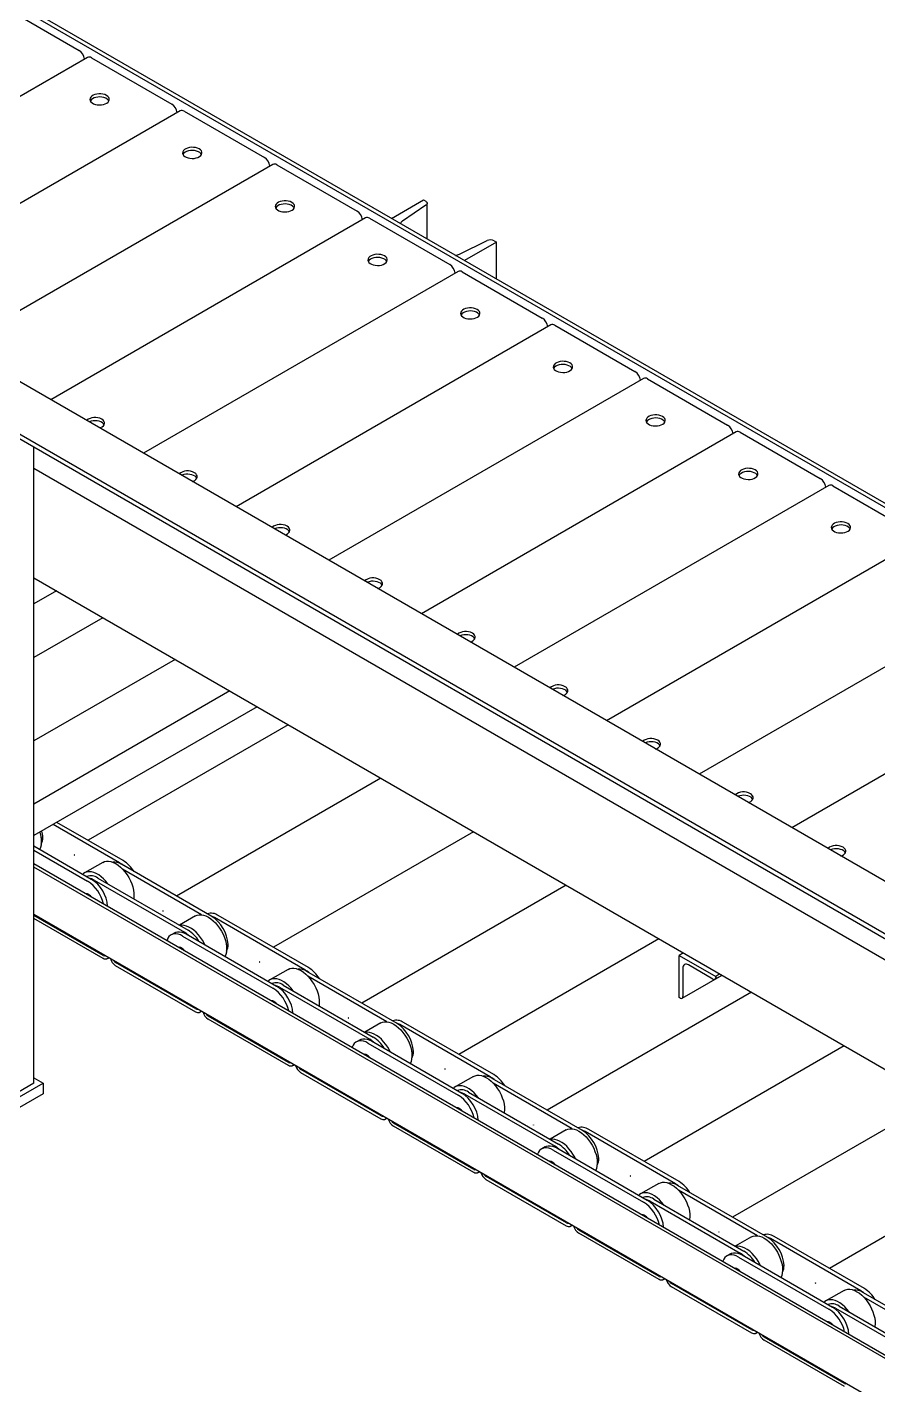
# Model space of a CAD drawing. Header units: millimetres. Extents: x 0 to 11880, y 0 to 8400.
# Drawn here: x 2758 to 3417, y 1337 to 2390 of the extents above; entities that cross this region are included whole.
import ezdxf

# ---------------------------------------------------------------- set-up
doc = ezdxf.new("R2010")
doc.units = ezdxf.units.MM
doc.header["$LTSCALE"] = 20

msp = doc.modelspace()

# ---------------------------------------------------------------- linework, layer by layer
at = {"color": 7, "linetype": 'Continuous', "lineweight": 25}
for p, q in [((5183.28, 1001), (1955.33, 2864.45)), ((5186.11, 1002.63), (1958.16, 2866.08)), ((4881.34, 885.49), (1653.4, 2748.94)), ((4845.99, 865.08), (1618.04, 2728.53)), ((1618.67, 2724.71), (4846.61, 861.25)), ((2735.56, 2407.5), (2797.78, 2371.58)), ((2804.4, 2366.32), (2560.29, 2225.4)), ((2807.4, 2366.03), (2869.63, 2330.1)), ((2876.24, 2324.85), (2632.13, 2183.93)), ((2879.24, 2324.55), (2941.47, 2288.63)), ((2948.08, 2283.38), (2703.98, 2142.45)), ((2951.08, 2283.08), (3013.31, 2247.16)), ((3040.04, 2241.53), (3064.78, 2255.81)), ((3064.78, 2255.81), (3066.56, 2254.79)), ((3067.73, 2225.54), (3067.73, 2253.16)), ((3019.93, 2241.9), (2775.82, 2100.98)), ((3022.93, 2241.6), (3085.15, 2205.68)), ((3066.77, 2251.66), (3048.59, 2239.34)), ((3092.81, 2213.81), (3114.16, 2224.31)), ((3121.35, 2223.16), (3096.61, 2208.87)), ((3119.58, 2224.18), (3121.35, 2223.16)), ((3121.35, 2194.59), (3121.35, 2223.16)), ((3091.77, 2200.43), (2847.66, 2059.51)), ((3094.77, 2200.13), (3156.99, 2164.21)), ((3163.61, 2158.95), (2919.5, 2018.03)), ((3166.61, 2158.66), (3228.84, 2122.74)), ((3235.45, 2117.48), (2991.34, 1976.56)), ((3238.45, 2117.18), (3300.68, 2081.26)), ((3307.29, 2076.01), (3063.19, 1935.09)), ((3310.29, 2075.71), (3372.52, 2039.79)), ((2762.85, 1571.18), (2762.85, 2064.18)), ((2762.85, 2047.85), (3731.59, 1488.61)), ((3379.14, 2034.53), (3135.03, 1893.61)), ((3382.14, 2034.24), (3444.36, 1998.32)), ((3450.98, 1993.06), (3206.87, 1852.14)), ((2762.85, 1962.87), (3731.59, 1403.63)), ((2780.31, 1952.79), (2762.85, 1942.71)), ((3522.82, 1951.59), (3278.71, 1810.67)), ((2816.34, 1931.99), (2762.85, 1901.11)), ((3594.66, 1910.11), (3350.55, 1769.19)), ((2872.26, 1899.71), (2762.85, 1836.55)), ((2914.68, 1875.22), (2762.85, 1787.57)), ((2935.9, 1862.97), (2762.85, 1763.07)), ((2960.02, 1849.04), (2804.8, 1759.43)), ((3031.86, 1807.57), (2873.46, 1716.12)), ((2829.18, 1742.09), (2777.85, 1771.73)), ((2832.01, 1743.73), (2780.67, 1773.36)), ((2768.34, 1760.94), (2769.71, 1761.73)), ((3103.71, 1766.09), (2948.48, 1676.49)), ((2762.85, 1755.07), (2807.25, 1729.44)), ((2762.85, 1751.81), (2804.42, 1727.81)), ((3731.59, 1181.92), (2762.85, 1741.16)), ((3731.59, 1179.51), (2762.85, 1738.75)), ((2816.21, 1742.35), (2802.07, 1734.18)), ((2900.67, 1700.41), (2830.66, 1740.83)), ((2892.68, 1701.76), (2831.58, 1737.03)), ((2809.45, 1728.58), (2879.45, 1688.17)), ((2812.28, 1730.21), (2882.28, 1689.8)), ((2804.36, 1717.9), (2803.75, 1717.55)), ((3175.55, 1724.62), (3017.14, 1633.17)), ((3731.59, 1142.77), (2762.85, 1702.01)), ((2816.45, 1670.24), (2762.85, 1701.18)), ((2816.45, 1667.79), (2762.85, 1698.73)), ((2888.05, 1700.87), (2875.58, 1693.67)), ((2972.86, 1659.15), (2902.86, 1699.56)), ((2975.69, 1660.78), (2905.69, 1701.19)), ((2871.94, 1687.79), (2869.12, 1686.16)), ((2878.11, 1685.27), (2948.11, 1644.86)), ((2880.94, 1686.9), (2950.94, 1646.49)), ((2876.2, 1676.43), (2875.6, 1676.08)), ((2912.02, 1677.99), (2913.39, 1678.78)), ((3247.39, 1683.15), (3092.17, 1593.54)), ((2819.45, 1667.49), (2821.05, 1668.41)), ((2888.29, 1628.76), (2826.06, 1664.69)), ((3266.44, 1672.15), (3263.13, 1670.24)), ((3263.13, 1670.24), (3291.41, 1653.91)), ((3263.13, 1637.57), (3263.13, 1670.24)), ((3289.29, 1651.87), (3270.2, 1662.89)), ((2888.29, 1626.32), (2826.06, 1662.24)), ((2959.89, 1659.4), (2945.75, 1651.24)), ((3044.35, 1617.47), (2974.35, 1657.88)), ((3036.36, 1618.81), (2975.27, 1654.08)), ((3265.34, 1637.02), (3296.32, 1654.9)), ((3265.96, 1660.44), (3265.96, 1638.39)), ((3290.79, 1651.72), (3296.31, 1654.91)), ((3294.73, 1655.82), (3291.41, 1653.91)), ((3291.41, 1653.91), (3291.41, 1653.09)), ((2953.14, 1645.63), (3023.13, 1605.22)), ((2955.97, 1647.26), (3025.96, 1606.86)), ((2948.04, 1634.95), (2947.44, 1634.6)), ((3319.23, 1641.67), (3160.83, 1550.23)), ((3263.84, 1637.17), (3263.13, 1637.57)), ((2891.29, 1626.02), (2892.89, 1626.94)), ((2960.13, 1587.29), (2897.91, 1623.21)), ((2960.13, 1584.84), (2897.91, 1620.76)), ((3031.73, 1617.93), (3019.26, 1610.73)), ((3116.55, 1576.2), (3046.54, 1616.61)), ((3119.37, 1577.83), (3049.37, 1618.24)), ((3015.63, 1604.84), (3012.8, 1603.21)), ((3021.8, 1602.32), (3091.79, 1561.91)), ((3024.63, 1603.95), (3094.62, 1563.55)), ((3391.07, 1600.2), (3235.85, 1510.59)), ((3019.89, 1593.48), (3019.28, 1593.13)), ((3055.71, 1595.05), (3057.07, 1595.83)), ((2963.13, 1584.54), (2964.73, 1585.47)), ((3031.97, 1545.82), (2969.75, 1581.74)), ((3031.97, 1543.37), (2969.75, 1579.29)), ((2727.49, 1546.69), (2769.92, 1571.18)), ((2762.85, 1571.18), (2731.03, 1552.81)), ((2762.85, 1575.27), (2769.92, 1571.18)), ((2769.92, 1571.18), (2769.92, 1563.02)), ((3103.58, 1576.45), (3089.43, 1568.29)), ((3188.03, 1534.52), (3118.03, 1574.93)), ((3180.04, 1535.87), (3118.95, 1571.14)), ((2769.92, 1563.02), (2727.49, 1538.53)), ((3096.82, 1562.68), (3166.82, 1522.28)), ((3099.65, 1564.32), (3169.64, 1523.91)), ((3462.92, 1558.73), (3304.51, 1467.28)), ((3091.73, 1552.01), (3091.12, 1551.66)), ((3034.97, 1543.07), (3036.57, 1543.99)), ((3103.82, 1504.34), (3041.59, 1540.27)), ((3103.82, 1501.89), (3041.59, 1537.82)), ((3175.42, 1534.98), (3162.94, 1527.78)), ((3260.23, 1493.25), (3190.23, 1533.66)), ((3263.06, 1494.88), (3193.05, 1535.3)), ((3159.31, 1521.9), (3156.48, 1520.26)), ((3165.48, 1519.37), (3235.48, 1478.97)), ((3168.31, 1521.01), (3238.3, 1480.6)), ((3534.76, 1517.25), (3379.53, 1427.64)), ((3163.57, 1510.53), (3162.96, 1510.18)), ((3199.39, 1512.1), (3200.76, 1512.89)), ((3106.82, 1501.6), (3108.41, 1502.52)), ((3175.66, 1462.87), (3113.43, 1498.79)), ((3175.66, 1460.42), (3113.43, 1496.34)), ((3247.26, 1493.51), (3233.12, 1485.34)), ((3331.72, 1451.57), (3261.71, 1491.99)), ((3323.73, 1452.92), (3262.63, 1488.19)), ((3240.51, 1479.74), (3310.5, 1439.33)), ((3243.34, 1481.37), (3313.33, 1440.96)), ((3235.41, 1469.06), (3234.81, 1468.71)), ((3178.66, 1460.12), (3180.26, 1461.05)), ((3247.5, 1421.4), (3185.27, 1457.32)), ((3247.5, 1418.95), (3185.27, 1454.87)), ((3406.74, 1411.94), (3336.74, 1452.35)), ((3319.1, 1452.03), (3306.63, 1444.83)), ((3403.91, 1410.3), (3333.91, 1450.72)), ((3303, 1438.95), (3300.17, 1437.32)), ((3309.17, 1436.43), (3379.16, 1396.02)), ((3312, 1438.06), (3381.99, 1397.65)), ((3307.25, 1427.58), (3306.65, 1427.23)), ((3343.08, 1429.15), (3344.44, 1429.94)), ((3250.5, 1418.65), (3252.1, 1419.57)), ((3319.34, 1379.92), (3257.12, 1415.85)), ((3319.34, 1377.47), (3257.12, 1413.4)), ((3390.95, 1410.56), (3376.8, 1402.4)), ((3475.4, 1368.63), (3405.4, 1409.04)), ((3467.41, 1369.97), (3406.32, 1405.24)), ((3384.19, 1396.79), (3454.18, 1356.38)), ((3387.02, 1398.42), (3457.01, 1358.02)), ((3379.1, 1386.11), (3378.49, 1385.76)), ((3322.34, 1377.18), (3323.94, 1378.1)), ((3391.18, 1338.45), (3328.96, 1374.37)), ((3391.18, 1336), (3328.96, 1371.92))]:
    msp.add_line(p, q, dxfattribs=at)
at = {"color": 7, "linetype": 'Continuous', "lineweight": 25, "flags": 128}
for points in [[(2819.07, 2336.84), (2817.8, 2337.43), (2816.35, 2337.84), (2814.78, 2338.07), (2813.16, 2338.09), (2811.56, 2337.92), (2810.07, 2337.55), (2808.76, 2337), (2807.67, 2336.3), (2806.87, 2335.49), (2806.4, 2334.59), (2806.27, 2333.66), (2806.49, 2332.73), (2807.04, 2331.85), (2807.92, 2331.06), (2809.06, 2330.4), (2810.43, 2329.9), (2811.95, 2329.58), (2813.56, 2329.45), (2815.18, 2329.53), (2816.73, 2329.8), (2818.14, 2330.26), (2819.35, 2330.89), (2820.29, 2331.65), (2820.93, 2332.51), (2821.24, 2333.43), (2821.2, 2334.36), (2820.8, 2335.27), (2820.08, 2336.11), (2819.07, 2336.84)], [(2820.96, 2332.55), (2820.48, 2333.25), (2819.61, 2334.04), (2818.46, 2334.7), (2817.1, 2335.21), (2815.57, 2335.53), (2813.97, 2335.66), (2812.35, 2335.58), (2810.8, 2335.3), (2809.39, 2334.84), (2808.18, 2334.22), (2807.24, 2333.46), (2806.59, 2332.6), (2806.57, 2332.55)], [(2890.91, 2295.37), (2889.65, 2295.95), (2888.19, 2296.37), (2886.62, 2296.59), (2885, 2296.62), (2883.4, 2296.44), (2881.91, 2296.07), (2880.6, 2295.53), (2879.51, 2294.83), (2878.72, 2294.01), (2878.24, 2293.12), (2878.11, 2292.19), (2878.33, 2291.26), (2878.89, 2290.38), (2879.76, 2289.59), (2880.91, 2288.93), (2882.27, 2288.42), (2883.8, 2288.1), (2885.4, 2287.98), (2887.02, 2288.05), (2888.57, 2288.33), (2889.98, 2288.79), (2891.19, 2289.41), (2892.13, 2290.17), (2892.78, 2291.03), (2893.08, 2291.95), (2893.04, 2292.89), (2892.65, 2293.8), (2891.93, 2294.64), (2890.91, 2295.37)], [(2892.8, 2291.08), (2892.32, 2291.78), (2891.45, 2292.57), (2890.3, 2293.23), (2888.94, 2293.73), (2887.42, 2294.06), (2885.81, 2294.18), (2884.19, 2294.11), (2882.64, 2293.83), (2881.23, 2293.37), (2880.02, 2292.75), (2879.08, 2291.98), (2878.44, 2291.12), (2878.41, 2291.08)], [(2962.75, 2253.89), (2961.49, 2254.48), (2960.03, 2254.89), (2958.46, 2255.12), (2956.84, 2255.15), (2955.25, 2254.97), (2953.76, 2254.6), (2952.44, 2254.05), (2951.36, 2253.36), (2950.56, 2252.54), (2950.08, 2251.65), (2949.95, 2250.71), (2950.17, 2249.79), (2950.73, 2248.91), (2951.6, 2248.12), (2952.75, 2247.46), (2954.12, 2246.95), (2955.64, 2246.63), (2957.24, 2246.5), (2958.86, 2246.58), (2960.41, 2246.85), (2961.82, 2247.31), (2963.03, 2247.94), (2963.98, 2248.7), (2964.62, 2249.56), (2964.92, 2250.48), (2964.88, 2251.41), (2964.49, 2252.32), (2963.77, 2253.16), (2962.75, 2253.89)], [(2964.64, 2249.61), (2964.17, 2250.3), (2963.29, 2251.09), (2962.15, 2251.76), (2960.78, 2252.26), (2959.26, 2252.58), (2957.65, 2252.71), (2956.03, 2252.63), (2954.48, 2252.36), (2953.07, 2251.9), (2951.87, 2251.27), (2950.92, 2250.51), (2950.28, 2249.65), (2950.25, 2249.61)], [(3066.56, 2254.79), (3067.03, 2254.46), (3067.39, 2254.08), (3067.63, 2253.68), (3067.73, 2253.25), (3067.69, 2252.82), (3067.51, 2252.4), (3067.2, 2252.01), (3066.77, 2251.66)], [(3034.59, 2212.42), (3033.33, 2213), (3031.88, 2213.42), (3030.3, 2213.65), (3028.68, 2213.67), (3027.09, 2213.5), (3025.6, 2213.13), (3024.28, 2212.58), (3023.2, 2211.88), (3022.4, 2211.07), (3021.92, 2210.17), (3021.79, 2209.24), (3022.01, 2208.31), (3022.57, 2207.43), (3023.44, 2206.64), (3024.59, 2205.98), (3025.96, 2205.48), (3027.48, 2205.15), (3029.09, 2205.03), (3030.7, 2205.1), (3032.25, 2205.38), (3033.67, 2205.84), (3034.87, 2206.47), (3035.82, 2207.23), (3036.46, 2208.09), (3036.77, 2209.01), (3036.72, 2209.94), (3036.33, 2210.85), (3035.61, 2211.69), (3034.59, 2212.42)], [(3036.48, 2208.13), (3036.01, 2208.83), (3035.14, 2209.62), (3033.99, 2210.28), (3032.62, 2210.79), (3031.1, 2211.11), (3029.49, 2211.23), (3027.88, 2211.16), (3026.33, 2210.88), (3024.91, 2210.42), (3023.71, 2209.8), (3022.76, 2209.04), (3022.12, 2208.18), (3022.1, 2208.13)], [(3106.44, 2170.94), (3105.17, 2171.53), (3103.72, 2171.95), (3102.14, 2172.17), (3100.52, 2172.2), (3098.93, 2172.02), (3097.44, 2171.65), (3096.12, 2171.11), (3095.04, 2170.41), (3094.24, 2169.59), (3093.77, 2168.7), (3093.63, 2167.77), (3093.85, 2166.84), (3094.41, 2165.96), (3095.29, 2165.17), (3096.43, 2164.51), (3097.8, 2164), (3099.32, 2163.68), (3100.93, 2163.55), (3102.55, 2163.63), (3104.1, 2163.91), (3105.51, 2164.37), (3106.71, 2164.99), (3107.66, 2165.75), (3108.3, 2166.61), (3108.61, 2167.53), (3108.56, 2168.47), (3108.17, 2169.38), (3107.45, 2170.21), (3106.44, 2170.94)], [(3108.33, 2166.66), (3107.85, 2167.36), (3106.98, 2168.15), (3105.83, 2168.81), (3104.46, 2169.31), (3102.94, 2169.64), (3101.34, 2169.76), (3099.72, 2169.69), (3098.17, 2169.41), (3096.76, 2168.95), (3095.55, 2168.32), (3094.6, 2167.56), (3093.96, 2166.7), (3093.94, 2166.66)], [(3178.28, 2129.47), (3177.01, 2130.06), (3175.56, 2130.47), (3173.99, 2130.7), (3172.37, 2130.72), (3170.77, 2130.55), (3169.28, 2130.18), (3167.97, 2129.63), (3166.88, 2128.94), (3166.08, 2128.12), (3165.61, 2127.23), (3165.48, 2126.29), (3165.7, 2125.36), (3166.25, 2124.49), (3167.13, 2123.7), (3168.28, 2123.03), (3169.64, 2122.53), (3171.16, 2122.21), (3172.77, 2122.08), (3174.39, 2122.16), (3175.94, 2122.43), (3177.35, 2122.89), (3178.56, 2123.52), (3179.5, 2124.28), (3180.14, 2125.14), (3180.45, 2126.06), (3180.41, 2126.99), (3180.01, 2127.9), (3179.29, 2128.74), (3178.28, 2129.47)], [(3180.17, 2125.18), (3179.69, 2125.88), (3178.82, 2126.67), (3177.67, 2127.33), (3176.31, 2127.84), (3174.78, 2128.16), (3173.18, 2128.29), (3171.56, 2128.21), (3170.01, 2127.94), (3168.6, 2127.48), (3167.39, 2126.85), (3166.45, 2126.09), (3165.8, 2125.23), (3165.78, 2125.18)], [(2817.28, 2081.59), (2816.81, 2082.29), (2815.93, 2083.08), (2814.79, 2083.74), (2813.42, 2084.24), (2811.9, 2084.57), (2810.29, 2084.69), (2808.67, 2084.62), (2807.12, 2084.34), (2805.71, 2083.88), (2805.56, 2083.81)], [(2813.8, 2079.05), (2814.46, 2079.3), (2815.67, 2079.92), (2816.62, 2080.68), (2817.26, 2081.54), (2817.56, 2082.46), (2817.52, 2083.4), (2817.13, 2084.31), (2816.41, 2085.15), (2815.39, 2085.87)], [(3250.12, 2088), (3248.86, 2088.58), (3247.4, 2089), (3245.83, 2089.23), (3244.21, 2089.25), (3242.61, 2089.07), (3241.12, 2088.7), (3239.81, 2088.16), (3238.72, 2087.46), (3237.93, 2086.65), (3237.45, 2085.75), (3237.32, 2084.82), (3237.54, 2083.89), (3238.1, 2083.01), (3238.97, 2082.22), (3240.12, 2081.56), (3241.48, 2081.06), (3243.01, 2080.73), (3244.61, 2080.61), (3246.23, 2080.68), (3247.78, 2080.96), (3249.19, 2081.42), (3250.4, 2082.04), (3251.34, 2082.81), (3251.99, 2083.67), (3252.29, 2084.58), (3252.25, 2085.52), (3251.86, 2086.43), (3251.14, 2087.27), (3250.12, 2088)], [(3252.01, 2083.71), (3251.54, 2084.41), (3250.66, 2085.2), (3249.51, 2085.86), (3248.15, 2086.37), (3246.63, 2086.69), (3245.02, 2086.81), (3243.4, 2086.74), (3241.85, 2086.46), (3240.44, 2086), (3239.23, 2085.38), (3238.29, 2084.62), (3237.65, 2083.76), (3237.62, 2083.71)], [(2889.12, 2040.11), (2888.65, 2040.81), (2887.77, 2041.6), (2886.63, 2042.26), (2885.26, 2042.77), (2883.74, 2043.09), (2882.13, 2043.22), (2880.52, 2043.14), (2878.97, 2042.87), (2877.55, 2042.41), (2877.4, 2042.34)], [(2885.64, 2037.58), (2886.3, 2037.82), (2887.51, 2038.45), (2888.46, 2039.21), (2889.1, 2040.07), (2889.4, 2040.99), (2889.36, 2041.92), (2888.97, 2042.83), (2888.25, 2043.67), (2887.23, 2044.4)], [(3321.96, 2046.52), (3320.7, 2047.11), (3319.24, 2047.53), (3317.67, 2047.75), (3316.05, 2047.78), (3314.46, 2047.6), (3312.97, 2047.23), (3311.65, 2046.69), (3310.57, 2045.99), (3309.77, 2045.17), (3309.29, 2044.28), (3309.16, 2043.35), (3309.38, 2042.42), (3309.94, 2041.54), (3310.81, 2040.75), (3311.96, 2040.09), (3313.33, 2039.58), (3314.85, 2039.26), (3316.46, 2039.13), (3318.07, 2039.21), (3319.62, 2039.49), (3321.03, 2039.95), (3322.24, 2040.57), (3323.19, 2041.33), (3323.83, 2042.19), (3324.13, 2043.11), (3324.09, 2044.05), (3323.7, 2044.96), (3322.98, 2045.79), (3321.96, 2046.52)], [(3323.85, 2042.24), (3323.38, 2042.94), (3322.5, 2043.73), (3321.36, 2044.39), (3319.99, 2044.89), (3318.47, 2045.21), (3316.86, 2045.34), (3315.24, 2045.26), (3313.69, 2044.99), (3312.28, 2044.53), (3311.08, 2043.9), (3310.13, 2043.14), (3309.49, 2042.28), (3309.46, 2042.24)], [(2960.96, 1998.64), (2960.49, 1999.34), (2959.62, 2000.13), (2958.47, 2000.79), (2957.1, 2001.3), (2955.58, 2001.62), (2953.97, 2001.74), (2952.36, 2001.67), (2950.81, 2001.39), (2949.4, 2000.93), (2949.24, 2000.87)], [(2957.49, 1996.11), (2958.15, 1996.35), (2959.35, 1996.97), (2960.3, 1997.74), (2960.94, 1998.6), (2961.25, 1999.51), (2961.2, 2000.45), (2960.81, 2001.36), (2960.09, 2002.2), (2959.07, 2002.93)], [(3393.8, 2005.05), (3392.54, 2005.64), (3391.09, 2006.05), (3389.51, 2006.28), (3387.89, 2006.3), (3386.3, 2006.13), (3384.81, 2005.76), (3383.49, 2005.21), (3382.41, 2004.51), (3381.61, 2003.7), (3381.13, 2002.8), (3381, 2001.87), (3381.22, 2000.94), (3381.78, 2000.07), (3382.65, 1999.28), (3383.8, 1998.61), (3385.17, 1998.11), (3386.69, 1997.79), (3388.3, 1997.66), (3389.91, 1997.74), (3391.46, 1998.01), (3392.88, 1998.47), (3394.08, 1999.1), (3395.03, 1999.86), (3395.67, 2000.72), (3395.98, 2001.64), (3395.93, 2002.57), (3395.54, 2003.48), (3394.82, 2004.32), (3393.8, 2005.05)], [(3395.69, 2000.76), (3395.22, 2001.46), (3394.35, 2002.25), (3393.2, 2002.91), (3391.83, 2003.42), (3390.31, 2003.74), (3388.7, 2003.87), (3387.09, 2003.79), (3385.54, 2003.52), (3384.12, 2003.06), (3382.92, 2002.43), (3381.97, 2001.67), (3381.33, 2000.81), (3381.31, 2000.76)], [(3032.81, 1957.17), (3032.33, 1957.87), (3031.46, 1958.66), (3030.31, 1959.32), (3028.95, 1959.82), (3027.42, 1960.14), (3025.82, 1960.27), (3024.2, 1960.2), (3022.65, 1959.92), (3021.24, 1959.46), (3021.08, 1959.39)], [(3029.33, 1954.63), (3029.99, 1954.88), (3031.2, 1955.5), (3032.14, 1956.26), (3032.78, 1957.12), (3033.09, 1958.04), (3033.04, 1958.98), (3032.65, 1959.89), (3031.93, 1960.72), (3030.92, 1961.45)], [(3104.65, 1915.69), (3104.17, 1916.39), (3103.3, 1917.18), (3102.15, 1917.84), (3100.79, 1918.35), (3099.27, 1918.67), (3097.66, 1918.8), (3096.04, 1918.72), (3094.49, 1918.45), (3093.08, 1917.99), (3092.92, 1917.92)], [(3101.17, 1913.16), (3101.83, 1913.4), (3103.04, 1914.03), (3103.98, 1914.79), (3104.62, 1915.65), (3104.93, 1916.57), (3104.89, 1917.5), (3104.49, 1918.41), (3103.77, 1919.25), (3102.76, 1919.98)], [(3176.49, 1874.22), (3176.02, 1874.92), (3175.14, 1875.71), (3174, 1876.37), (3172.63, 1876.87), (3171.11, 1877.2), (3169.5, 1877.32), (3167.88, 1877.25), (3166.33, 1876.97), (3164.92, 1876.51), (3164.77, 1876.45)], [(3173.01, 1871.68), (3173.67, 1871.93), (3174.88, 1872.55), (3175.83, 1873.31), (3176.47, 1874.17), (3176.77, 1875.09), (3176.73, 1876.03), (3176.34, 1876.94), (3175.62, 1877.78), (3174.6, 1878.51)], [(3248.33, 1832.75), (3247.86, 1833.45), (3246.98, 1834.24), (3245.84, 1834.9), (3244.47, 1835.4), (3242.95, 1835.72), (3241.34, 1835.85), (3239.73, 1835.77), (3238.18, 1835.5), (3236.76, 1835.04), (3236.61, 1834.97)], [(3244.86, 1830.21), (3245.51, 1830.46), (3246.72, 1831.08), (3247.67, 1831.84), (3248.31, 1832.7), (3248.61, 1833.62), (3248.57, 1834.56), (3248.18, 1835.47), (3247.46, 1836.3), (3246.44, 1837.03)], [(3320.17, 1791.27), (3319.7, 1791.97), (3318.83, 1792.76), (3317.68, 1793.42), (3316.31, 1793.93), (3314.79, 1794.25), (3313.18, 1794.38), (3311.57, 1794.3), (3310.02, 1794.03), (3308.61, 1793.57), (3308.45, 1793.5)], [(3316.7, 1788.74), (3317.36, 1788.98), (3318.56, 1789.61), (3319.51, 1790.37), (3320.15, 1791.23), (3320.46, 1792.15), (3320.41, 1793.08), (3320.02, 1793.99), (3319.3, 1794.83), (3318.28, 1795.56)], [(2767.3, 1765.64), (2767.56, 1764.75), (2768.12, 1762.34), (2768.44, 1760.01), (2768.5, 1757.8), (2768.31, 1755.73), (2767.87, 1753.86), (2767.33, 1752.49)], [(2794.11, 1748.05), (2794.11, 1748.02), (2794.13, 1747.98), (2794.15, 1747.95), (2794.18, 1747.93), (2794.2, 1747.92), (2794.23, 1747.92), (2794.24, 1747.94), (2794.25, 1747.97), (2794.24, 1748), (2794.23, 1748.04), (2794.2, 1748.07), (2794.18, 1748.09), (2794.15, 1748.1), (2794.13, 1748.1), (2794.11, 1748.08), (2794.11, 1748.05)], [(3392.02, 1749.8), (3391.54, 1750.5), (3390.67, 1751.29), (3389.52, 1751.95), (3388.16, 1752.45), (3386.63, 1752.78), (3385.03, 1752.9), (3383.41, 1752.83), (3381.86, 1752.55), (3380.45, 1752.09), (3380.29, 1752.03)], [(3388.54, 1747.26), (3389.2, 1747.51), (3390.41, 1748.13), (3391.35, 1748.89), (3391.99, 1749.75), (3392.3, 1750.67), (3392.25, 1751.61), (3391.86, 1752.52), (3391.14, 1753.36), (3390.13, 1754.09)], [(2816.21, 1742.35), (2817.44, 1742.9), (2819, 1743.24), (2820.69, 1743.25), (2822.47, 1742.93), (2824.32, 1742.3), (2826.21, 1741.36)], [(2826.21, 1741.36), (2828.09, 1740.12), (2829.94, 1738.62), (2831.73, 1736.88), (2833.41, 1734.92), (2834.97, 1732.78), (2836.37, 1730.51), (2837.59, 1728.14), (2838.61, 1725.72), (2839.41, 1723.28), (2839.96, 1720.87), (2840.28, 1718.54), (2840.34, 1716.32), (2840.15, 1714.26), (2840.13, 1714.13)], [(2832.16, 1739.96), (2830.96, 1740.92), (2829.18, 1742.09)], [(2820.06, 1725.72), (2818.44, 1727.76), (2816.7, 1729.61), (2814.88, 1731.24), (2813.01, 1732.61), (2811.12, 1733.7), (2809.25, 1734.49), (2807.43, 1734.97), (2805.69, 1735.12), (2804.06, 1734.95), (2802.58, 1734.45), (2801.27, 1733.64), (2800.75, 1733.19)], [(2809.45, 1728.58), (2807.67, 1729.46), (2806.48, 1729.89)], [(2862.77, 1704.74), (2862.77, 1704.71), (2862.79, 1704.67), (2862.81, 1704.64), (2862.84, 1704.62), (2862.86, 1704.61), (2862.89, 1704.61), (2862.9, 1704.63), (2862.91, 1704.66), (2862.9, 1704.69), (2862.89, 1704.73), (2862.86, 1704.76), (2862.84, 1704.78), (2862.81, 1704.79), (2862.79, 1704.79), (2862.77, 1704.77), (2862.77, 1704.74)], [(2888.05, 1700.87), (2889.29, 1701.43), (2890.84, 1701.77), (2892.53, 1701.78), (2894.31, 1701.46), (2896.16, 1700.83), (2898.05, 1699.88)], [(2898.05, 1699.88), (2899.93, 1698.65), (2901.79, 1697.15), (2903.57, 1695.4), (2905.26, 1693.44), (2906.81, 1691.31), (2908.22, 1689.04), (2909.44, 1686.67), (2910.45, 1684.24), (2911.25, 1681.8), (2911.81, 1679.4), (2912.12, 1677.07), (2912.18, 1674.85), (2912, 1672.79), (2911.56, 1670.92), (2911.01, 1669.54)], [(2902.86, 1699.56), (2901.08, 1700.44), (2899.88, 1700.87)], [(2844.39, 1694.09), (2844.38, 1694.13), (2844.39, 1694.15), (2844.4, 1694.17), (2844.42, 1694.18), (2844.45, 1694.17)], [(2878.11, 1685.27), (2876.33, 1686.15), (2874.59, 1686.73), (2872.91, 1686.99), (2871.34, 1686.92), (2869.9, 1686.54), (2868.62, 1685.84), (2867.53, 1684.84), (2866.65, 1683.57), (2865.99, 1682.03), (2865.88, 1681.68)], [(2871.94, 1687.79), (2872.73, 1688.17), (2874.17, 1688.56), (2875.74, 1688.62), (2877.42, 1688.36), (2879.16, 1687.78), (2880.94, 1686.9)], [(2895.22, 1678.66), (2894.71, 1679.7), (2893.39, 1682.03), (2891.91, 1684.23), (2890.29, 1686.28), (2888.55, 1688.14), (2886.72, 1689.77), (2884.85, 1691.14), (2882.96, 1692.23), (2881.09, 1693.02), (2879.27, 1693.49), (2877.53, 1693.65), (2875.92, 1693.48)], [(2882.43, 1686.04), (2881.23, 1687), (2879.45, 1688.17)], [(2820.45, 1668.76), (2820.37, 1668.55), (2819.98, 1667.93), (2819.45, 1667.49), (2818.8, 1667.25), (2818.07, 1667.22), (2817.28, 1667.41), (2816.45, 1667.79)], [(2937.79, 1665.1), (2937.79, 1665.07), (2937.81, 1665.03), (2937.83, 1665), (2937.86, 1664.98), (2937.89, 1664.97), (2937.91, 1664.98), (2937.93, 1664.99), (2937.93, 1665.02), (2937.93, 1665.06), (2937.91, 1665.09), (2937.89, 1665.12), (2937.86, 1665.14), (2937.83, 1665.15), (2937.81, 1665.15), (2937.79, 1665.13), (2937.79, 1665.1)], [(2959.89, 1659.4), (2961.13, 1659.96), (2962.68, 1660.29), (2964.37, 1660.3), (2966.16, 1659.99), (2968.01, 1659.35), (2969.89, 1658.41)], [(2969.89, 1658.41), (2971.78, 1657.18), (2973.63, 1655.67), (2975.41, 1653.93), (2977.1, 1651.97), (2978.66, 1649.84), (2980.06, 1647.56), (2981.28, 1645.19), (2982.29, 1642.77), (2983.09, 1640.33), (2983.65, 1637.92), (2983.96, 1635.59), (2984.03, 1633.37), (2983.84, 1631.31), (2983.82, 1631.19)], [(2975.84, 1657.02), (2974.64, 1657.97), (2972.86, 1659.15)], [(2963.74, 1642.78), (2962.13, 1644.81), (2960.39, 1646.67), (2958.57, 1648.29), (2956.69, 1649.67), (2954.81, 1650.76), (2952.93, 1651.55), (2951.11, 1652.02), (2949.37, 1652.17), (2947.75, 1652), (2946.26, 1651.5), (2944.95, 1650.69), (2944.44, 1650.25)], [(2953.14, 1645.63), (2951.36, 1646.51), (2950.16, 1646.94)], [(2892.29, 1627.28), (2892.21, 1627.08), (2891.82, 1626.46), (2891.29, 1626.02), (2890.65, 1625.78), (2889.91, 1625.75), (2889.12, 1625.93), (2888.29, 1626.32)], [(3006.45, 1621.79), (3006.45, 1621.76), (3006.47, 1621.72), (3006.49, 1621.69), (3006.52, 1621.67), (3006.55, 1621.66), (3006.57, 1621.67), (3006.59, 1621.68), (3006.59, 1621.71), (3006.59, 1621.75), (3006.57, 1621.78), (3006.55, 1621.81), (3006.52, 1621.83), (3006.49, 1621.84), (3006.47, 1621.84), (3006.45, 1621.82), (3006.45, 1621.79)], [(2988.07, 1611.15), (2988.06, 1611.18), (2988.07, 1611.21), (2988.09, 1611.22), (2988.11, 1611.23), (2988.14, 1611.22)], [(3038.91, 1595.71), (3038.39, 1596.75), (3037.08, 1599.08), (3035.6, 1601.29), (3033.97, 1603.34), (3032.23, 1605.19), (3030.41, 1606.82), (3028.54, 1608.19), (3026.65, 1609.28), (3024.77, 1610.07), (3022.95, 1610.55), (3021.21, 1610.7), (3019.6, 1610.53)], [(3031.73, 1617.93), (3032.97, 1618.48), (3034.53, 1618.82), (3036.21, 1618.83), (3038, 1618.51), (3039.85, 1617.88), (3041.73, 1616.94)], [(3041.73, 1616.94), (3043.62, 1615.7), (3045.47, 1614.2), (3047.25, 1612.45), (3048.94, 1610.5), (3050.5, 1608.36), (3051.9, 1606.09), (3053.12, 1603.72), (3054.14, 1601.3), (3054.93, 1598.86), (3055.49, 1596.45), (3055.81, 1594.12), (3055.87, 1591.9), (3055.68, 1589.84), (3055.24, 1587.97), (3054.7, 1586.59)], [(3046.54, 1616.61), (3044.76, 1617.49), (3043.56, 1617.92)], [(3021.8, 1602.32), (3020.02, 1603.2), (3018.27, 1603.78), (3016.6, 1604.04), (3015.03, 1603.98), (3013.59, 1603.59), (3012.31, 1602.89), (3011.21, 1601.9), (3010.33, 1600.62), (3009.67, 1599.08), (3009.56, 1598.74)], [(3015.63, 1604.84), (3016.41, 1605.23), (3017.85, 1605.61), (3019.43, 1605.67), (3021.1, 1605.41), (3022.85, 1604.84), (3024.63, 1603.95)], [(3026.11, 1603.1), (3024.91, 1604.05), (3023.13, 1605.22)], [(2964.14, 1585.81), (2964.05, 1585.6), (2963.66, 1584.98), (2963.13, 1584.54), (2962.49, 1584.31), (2961.76, 1584.28), (2960.96, 1584.46), (2960.13, 1584.84)], [(3081.47, 1582.16), (3081.48, 1582.12), (3081.49, 1582.09), (3081.52, 1582.06), (3081.54, 1582.03), (3081.57, 1582.02), (3081.59, 1582.03), (3081.61, 1582.05), (3081.61, 1582.07), (3081.61, 1582.11), (3081.59, 1582.14), (3081.57, 1582.17), (3081.54, 1582.2), (3081.52, 1582.21), (3081.49, 1582.2), (3081.48, 1582.18), (3081.47, 1582.16)], [(3107.43, 1559.83), (3105.81, 1561.86), (3104.07, 1563.72), (3102.25, 1565.35), (3100.38, 1566.72), (3098.49, 1567.81), (3096.62, 1568.6), (3094.79, 1569.07), (3093.06, 1569.23), (3091.43, 1569.05), (3089.95, 1568.56), (3088.63, 1567.75), (3088.12, 1567.3)], [(3103.58, 1576.45), (3104.81, 1577.01), (3106.37, 1577.34), (3108.06, 1577.36), (3109.84, 1577.04), (3111.69, 1576.41), (3113.58, 1575.46)], [(3113.58, 1575.46), (3115.46, 1574.23), (3117.31, 1572.73), (3119.1, 1570.98), (3120.78, 1569.02), (3122.34, 1566.89), (3123.74, 1564.62), (3124.96, 1562.25), (3125.98, 1559.82), (3126.77, 1557.38), (3127.33, 1554.98), (3127.65, 1552.64), (3127.71, 1550.43), (3127.52, 1548.37), (3127.5, 1548.24)], [(3119.52, 1574.07), (3118.33, 1575.03), (3116.55, 1576.2)], [(3096.82, 1562.68), (3095.04, 1563.57), (3093.84, 1564)], [(3035.98, 1544.34), (3035.89, 1544.13), (3035.5, 1543.51), (3034.97, 1543.07), (3034.33, 1542.83), (3033.6, 1542.8), (3032.8, 1542.98), (3031.97, 1543.37)], [(3150.13, 1538.85), (3150.14, 1538.81), (3150.15, 1538.78), (3150.18, 1538.74), (3150.2, 1538.72), (3150.23, 1538.71), (3150.25, 1538.72), (3150.27, 1538.74), (3150.27, 1538.76), (3150.27, 1538.8), (3150.25, 1538.83), (3150.23, 1538.86), (3150.2, 1538.89), (3150.18, 1538.9), (3150.15, 1538.89), (3150.14, 1538.87), (3150.13, 1538.85)], [(3131.75, 1528.2), (3131.75, 1528.23), (3131.75, 1528.26), (3131.77, 1528.28), (3131.79, 1528.28), (3131.82, 1528.27)], [(3182.59, 1512.76), (3182.08, 1513.8), (3180.76, 1516.13), (3179.28, 1518.34), (3177.65, 1520.39), (3175.91, 1522.24), (3174.09, 1523.87), (3172.22, 1525.24), (3170.33, 1526.34), (3168.46, 1527.13), (3166.64, 1527.6), (3164.9, 1527.75), (3163.28, 1527.58)], [(3175.42, 1534.98), (3176.65, 1535.54), (3178.21, 1535.87), (3179.9, 1535.88), (3181.68, 1535.57), (3183.53, 1534.93), (3185.42, 1533.99)], [(3185.42, 1533.99), (3187.3, 1532.76), (3189.15, 1531.25), (3190.94, 1529.51), (3192.63, 1527.55), (3194.18, 1525.42), (3195.58, 1523.14), (3196.8, 1520.77), (3197.82, 1518.35), (3198.62, 1515.91), (3199.17, 1513.5), (3199.49, 1511.17), (3199.55, 1508.95), (3199.36, 1506.89), (3198.93, 1505.02), (3198.38, 1503.65)], [(3190.23, 1533.66), (3188.45, 1534.55), (3187.25, 1534.97)], [(3165.48, 1519.37), (3163.7, 1520.26), (3161.96, 1520.83), (3160.28, 1521.09), (3158.71, 1521.03), (3157.27, 1520.65), (3155.99, 1519.95), (3154.9, 1518.95), (3154.01, 1517.67), (3153.35, 1516.14), (3153.25, 1515.79)], [(3159.31, 1521.9), (3160.1, 1522.28), (3161.54, 1522.66), (3163.11, 1522.73), (3164.79, 1522.47), (3166.53, 1521.89), (3168.31, 1521.01)], [(3169.8, 1520.15), (3168.6, 1521.11), (3166.82, 1522.28)], [(3107.82, 1502.86), (3107.74, 1502.66), (3107.34, 1502.04), (3106.82, 1501.6), (3106.17, 1501.36), (3105.44, 1501.33), (3104.64, 1501.51), (3103.82, 1501.89)], [(3225.16, 1499.21), (3225.16, 1499.17), (3225.18, 1499.14), (3225.2, 1499.11), (3225.23, 1499.09), (3225.26, 1499.08), (3225.28, 1499.08), (3225.29, 1499.1), (3225.3, 1499.13), (3225.29, 1499.16), (3225.28, 1499.2), (3225.26, 1499.23), (3225.23, 1499.25), (3225.2, 1499.26), (3225.18, 1499.25), (3225.16, 1499.24), (3225.16, 1499.21)], [(3247.26, 1493.51), (3248.5, 1494.06), (3250.05, 1494.4), (3251.74, 1494.41), (3253.52, 1494.09), (3255.38, 1493.46), (3257.26, 1492.52)], [(3251.11, 1476.88), (3249.5, 1478.92), (3247.76, 1480.77), (3245.93, 1482.4), (3244.06, 1483.77), (3242.17, 1484.86), (3240.3, 1485.65), (3238.48, 1486.13), (3236.74, 1486.28), (3235.11, 1486.11), (3233.63, 1485.61), (3232.32, 1484.8), (3231.8, 1484.35)], [(3257.26, 1492.52), (3259.15, 1491.28), (3261, 1489.78), (3262.78, 1488.03), (3264.47, 1486.08), (3266.02, 1483.94), (3267.43, 1481.67), (3268.65, 1479.3), (3269.66, 1476.87), (3270.46, 1474.44), (3271.02, 1472.03), (3271.33, 1469.7), (3271.39, 1467.48), (3271.21, 1465.42), (3271.18, 1465.29)], [(3263.21, 1491.12), (3262.01, 1492.08), (3260.23, 1493.25)], [(3240.51, 1479.74), (3238.73, 1480.62), (3237.53, 1481.05)], [(3179.66, 1461.39), (3179.58, 1461.18), (3179.19, 1460.56), (3178.66, 1460.12), (3178.02, 1459.89), (3177.28, 1459.86), (3176.49, 1460.04), (3175.66, 1460.42)], [(3293.82, 1455.9), (3293.82, 1455.86), (3293.84, 1455.83), (3293.86, 1455.8), (3293.89, 1455.78), (3293.92, 1455.77), (3293.94, 1455.77), (3293.95, 1455.79), (3293.96, 1455.82), (3293.95, 1455.85), (3293.94, 1455.89), (3293.92, 1455.92), (3293.89, 1455.94), (3293.86, 1455.95), (3293.84, 1455.94), (3293.82, 1455.93), (3293.82, 1455.9)], [(3319.1, 1452.03), (3320.34, 1452.59), (3321.9, 1452.92), (3323.58, 1452.93), (3325.37, 1452.62), (3327.22, 1451.99), (3329.1, 1451.04)], [(3275.44, 1445.25), (3275.43, 1445.29), (3275.44, 1445.31), (3275.45, 1445.33), (3275.48, 1445.34), (3275.5, 1445.33)], [(3326.27, 1429.82), (3325.76, 1430.86), (3324.45, 1433.18), (3322.96, 1435.39), (3321.34, 1437.44), (3319.6, 1439.3), (3317.78, 1440.93), (3315.9, 1442.3), (3314.02, 1443.39), (3312.14, 1444.18), (3310.32, 1444.65), (3308.58, 1444.81), (3306.97, 1444.64)], [(3329.1, 1451.04), (3330.99, 1449.81), (3332.84, 1448.31), (3334.62, 1446.56), (3336.31, 1444.6), (3337.87, 1442.47), (3339.27, 1440.2), (3340.49, 1437.83), (3341.5, 1435.4), (3342.3, 1432.96), (3342.86, 1430.56), (3343.17, 1428.22), (3343.24, 1426.01), (3343.05, 1423.95), (3342.61, 1422.08), (3342.06, 1420.7)], [(3333.91, 1450.72), (3332.13, 1451.6), (3330.93, 1452.03)], [(3309.17, 1436.43), (3307.39, 1437.31), (3305.64, 1437.89), (3303.97, 1438.15), (3302.39, 1438.08), (3300.95, 1437.7), (3299.67, 1437), (3298.58, 1436), (3297.7, 1434.72), (3297.04, 1433.19), (3296.93, 1432.84)], [(3303, 1438.95), (3303.78, 1439.33), (3305.22, 1439.72), (3306.8, 1439.78), (3308.47, 1439.52), (3310.22, 1438.94), (3312, 1438.06)], [(3313.48, 1437.2), (3312.28, 1438.16), (3310.5, 1439.33)], [(3251.5, 1419.92), (3251.42, 1419.71), (3251.03, 1419.09), (3250.5, 1418.65), (3249.86, 1418.41), (3249.12, 1418.38), (3248.33, 1418.56), (3247.5, 1418.95)], [(3368.84, 1416.26), (3368.85, 1416.23), (3368.86, 1416.19), (3368.89, 1416.16), (3368.91, 1416.14), (3368.94, 1416.13), (3368.96, 1416.13), (3368.98, 1416.15), (3368.98, 1416.18), (3368.98, 1416.21), (3368.96, 1416.25), (3368.94, 1416.28), (3368.91, 1416.3), (3368.89, 1416.31), (3368.86, 1416.31), (3368.85, 1416.29), (3368.84, 1416.26)], [(3390.95, 1410.56), (3392.18, 1411.12), (3393.74, 1411.45), (3395.42, 1411.46), (3397.21, 1411.15), (3399.06, 1410.51), (3400.94, 1409.57)], [(3406.89, 1408.18), (3405.69, 1409.13), (3403.91, 1410.3)], [(3394.79, 1393.93), (3393.18, 1395.97), (3391.44, 1397.82), (3389.62, 1399.45), (3387.75, 1400.82), (3385.86, 1401.91), (3383.99, 1402.7), (3382.16, 1403.18), (3380.42, 1403.33), (3378.8, 1403.16), (3377.32, 1402.66), (3376, 1401.85), (3375.49, 1401.41)], [(3400.94, 1409.57), (3402.83, 1408.34), (3404.68, 1406.83), (3406.47, 1405.09), (3408.15, 1403.13), (3409.71, 1401), (3411.11, 1398.72), (3412.33, 1396.35), (3413.35, 1393.93), (3414.14, 1391.49), (3414.7, 1389.08), (3415.02, 1386.75), (3415.08, 1384.53), (3414.89, 1382.47), (3414.87, 1382.35)], [(3384.19, 1396.79), (3382.41, 1397.67), (3381.21, 1398.1)], [(3323.35, 1378.44), (3323.26, 1378.24), (3322.87, 1377.62), (3322.34, 1377.18), (3321.7, 1376.94), (3320.97, 1376.91), (3320.17, 1377.09), (3319.34, 1377.47)]]:
    msp.add_lwpolyline(points, dxfattribs=at)
at = {"color": 7, "linetype": 'Continuous', "lineweight": 25}
for centre, radius, start, end in [((2792.71, 2363.72), 9.36, 7.44622, 57.14065), ((2805.64, 2363.57), 3.02, 54.38242, 114.30712), ((2864.55, 2322.24), 9.36, 7.44622, 57.14065), ((2877.48, 2322.1), 3.02, 54.38242, 114.30712), ((2936.39, 2280.77), 9.36, 7.44622, 57.14065), ((2949.33, 2280.62), 3.02, 54.38242, 114.30712), ((3008.23, 2239.29), 9.36, 7.44622, 57.14065), ((3021.17, 2239.15), 3.02, 54.38242, 114.30712), ((3050.93, 2235.56), 4.45, 121.81713, 153.52011), ((3116.74, 2218.66), 6.21, 62.79205, 114.56881), ((3088.07, 2223.81), 11.07, 278.43975, 295.33453), ((3080.07, 2197.82), 9.36, 7.44622, 57.14065), ((3093.01, 2197.68), 3.02, 54.38242, 114.30712), ((3151.92, 2156.35), 9.36, 7.44622, 57.14065), ((3164.85, 2156.2), 3.02, 54.38242, 114.30712), ((3223.76, 2114.87), 9.36, 7.44622, 57.14065), ((3236.69, 2114.73), 3.02, 54.38242, 114.30712), ((2810.17, 2076.58), 10.66, 60.65087, 128.21628), ((3295.6, 2073.4), 9.36, 7.44622, 57.14065), ((3308.54, 2073.26), 3.02, 54.38242, 114.30712), ((2882.01, 2035.11), 10.66, 60.65087, 128.21628), ((3367.44, 2031.93), 9.36, 7.44622, 57.14065), ((3380.38, 2031.78), 3.02, 54.38242, 114.30712), ((2953.85, 1993.64), 10.66, 60.65087, 128.21628), ((3025.69, 1952.16), 10.66, 60.65087, 128.21628), ((3097.53, 1910.69), 10.66, 60.65087, 128.21628), ((3169.38, 1869.22), 10.66, 60.65087, 128.21628), ((3241.22, 1827.74), 10.66, 60.65087, 128.21628), ((3313.06, 1786.27), 10.66, 60.65087, 128.21628), ((2758.7, 1761.59), 11, 331.8176, 0.695), ((2747.61, 1760.98), 22.1, 1.93685, 14.76275), ((3384.9, 1744.8), 10.66, 60.65087, 128.21628), ((2824.93, 1732.06), 10.47, 56.81958, 95.79064), ((2818.4, 1721.88), 25.74, 31.14332, 58.07671), ((2806.93, 1722.66), 9.26, 54.64149, 109.32166), ((2789.17, 1704.19), 28.11, 12.13204, 57.14754), ((2792.27, 1706.05), 27.77, 4.41367, 57.35688), ((2803.66, 1715.01), 2.98, 55.55989, 101.31841), ((2801.32, 1710.95), 7.67, 34.58883, 58.27026), ((2900.33, 1693.64), 9.26, 54.64149, 109.32166), ((2885.76, 1677.09), 27.68, 3.50348, 57.41561), ((2844.38, 1694.05), 0.136, 346.78367, 60.51887), ((2868.67, 1667.96), 25.74, 31.14332, 58.07671), ((2875.5, 1673.54), 2.98, 55.55989, 101.31841), ((2873.16, 1669.48), 7.67, 34.58883, 58.27026), ((2902.39, 1678.65), 11, 331.81762, 0.69499), ((2817.31, 1671.39), 1.44, 233.23182, 300.39119), ((2831.22, 1670.16), 9.46, 194.28318, 236.93252), ((2828.47, 1668.48), 4.49, 207.02991, 237.57619), ((3268.54, 1660.86), 2.62, 50.79671, 189.21404), ((2968.62, 1649.12), 10.47, 56.81958, 95.79067), ((2962.08, 1638.93), 25.74, 31.14332, 58.07671), ((3290.12, 1652.88), 1.31, 230.79671, 9.21404), ((2950.61, 1639.72), 9.26, 54.64149, 109.32166), ((2932.86, 1621.24), 28.11, 12.13204, 57.14754), ((2935.96, 1623.11), 27.77, 4.41367, 57.35688), ((2947.34, 1632.07), 2.98, 55.55989, 101.31841), ((2945, 1628.01), 7.67, 34.58883, 58.27026), ((3264.66, 1638.18), 1.31, 230.79671, 9.21404), ((2889.15, 1629.92), 1.44, 233.23182, 300.39119), ((2903.07, 1628.69), 9.46, 194.28318, 236.93252), ((2900.31, 1627), 4.49, 207.02991, 237.57619), ((2988.07, 1611.1), 0.136, 346.78367, 60.51887), ((3044.01, 1610.7), 9.26, 54.64149, 109.32166), ((3029.44, 1594.14), 27.68, 3.50348, 57.41561), ((3012.35, 1585.01), 25.74, 31.14332, 58.07671), ((3019.19, 1590.6), 2.98, 55.54399, 101.47595), ((3016.84, 1586.53), 7.67, 34.58883, 58.27026), ((3046.07, 1595.7), 11, 331.81763, 0.69499), ((2960.99, 1588.45), 1.44, 233.23182, 300.39119), ((2974.91, 1587.21), 9.46, 194.28318, 236.93252), ((2972.16, 1585.53), 4.49, 207.02991, 237.57619), ((3112.3, 1566.17), 10.47, 56.81958, 95.79063), ((3105.77, 1555.99), 25.74, 31.14332, 58.07671), ((3094.3, 1556.77), 9.26, 54.64149, 109.32166), ((3076.54, 1538.3), 28.11, 12.13204, 57.14754), ((3079.64, 1540.16), 27.77, 4.41367, 57.35688), ((3091.03, 1549.12), 2.98, 55.54399, 101.47595), ((3088.68, 1545.06), 7.67, 34.58883, 58.27026), ((3032.84, 1546.97), 1.44, 233.23182, 300.39119), ((3046.75, 1545.74), 9.46, 194.28318, 236.93252), ((3044, 1544.06), 4.49, 207.02991, 237.57619), ((3187.7, 1527.75), 9.26, 54.64149, 109.32166), ((3131.75, 1528.15), 0.136, 346.78367, 60.51887), ((3173.13, 1511.19), 27.68, 3.50348, 57.41561), ((3156.04, 1502.07), 25.74, 31.14332, 58.07671), ((3162.87, 1507.65), 2.98, 55.55989, 101.31841), ((3160.53, 1503.59), 7.67, 34.58883, 58.27026), ((3189.75, 1512.75), 11, 331.81762, 0.69499), ((3104.68, 1505.5), 1.44, 233.23182, 300.39119), ((3118.59, 1504.27), 9.46, 194.28318, 236.93252), ((3115.84, 1502.58), 4.49, 207.02991, 237.57619), ((3249.45, 1473.04), 25.74, 31.14332, 58.07671), ((3255.98, 1483.22), 10.47, 56.81958, 95.79064), ((3237.98, 1473.82), 9.26, 54.64149, 109.32166), ((3220.23, 1455.35), 28.11, 12.13204, 57.14754), ((3223.32, 1457.21), 27.77, 4.4009, 57.35768), ((3176.52, 1464.03), 1.44, 233.23182, 300.39119), ((3234.71, 1466.18), 2.98, 55.54399, 101.47595), ((3232.37, 1462.11), 7.67, 34.58883, 58.27026), ((3190.43, 1462.79), 9.46, 194.28318, 236.93252), ((3187.68, 1461.11), 4.49, 207.02991, 237.57619), ((3331.38, 1444.8), 9.26, 54.64149, 109.32166), ((3275.44, 1445.21), 0.136, 346.78367, 60.51887), ((3316.81, 1428.25), 27.68, 3.50348, 57.41561), ((3299.72, 1419.12), 25.74, 31.14332, 58.07671), ((3248.36, 1422.55), 1.44, 233.23182, 300.39119), ((3306.55, 1424.7), 2.98, 55.55989, 101.31841), ((3304.21, 1420.64), 7.66, 34.66281, 58.27377), ((3333.44, 1429.81), 11, 331.81763, 0.69499), ((3262.28, 1421.32), 9.46, 194.28318, 236.93252), ((3259.52, 1419.63), 4.49, 207.02991, 237.57619), ((3399.67, 1400.27), 10.47, 56.81958, 95.79064), ((3393.13, 1390.09), 25.74, 31.14332, 58.07671), ((3381.66, 1390.87), 9.26, 54.64149, 109.32166), ((3363.91, 1372.4), 28.11, 12.13204, 57.14754), ((3367.01, 1374.27), 27.77, 4.41367, 57.35688), ((3320.2, 1381.08), 1.44, 233.23182, 300.39119), ((3378.4, 1383.23), 2.98, 55.54399, 101.47595), ((3376.05, 1379.17), 7.67, 34.58883, 58.27026), ((3334.12, 1379.85), 9.46, 194.28318, 236.93252), ((3331.37, 1378.16), 4.49, 207.02991, 237.57619), ((3392.05, 1339.6), 1.44, 233.23182, 300.39119)]:
    msp.add_arc(centre, radius, start, end, dxfattribs=at)

doc.saveas('drawing.dxf')
